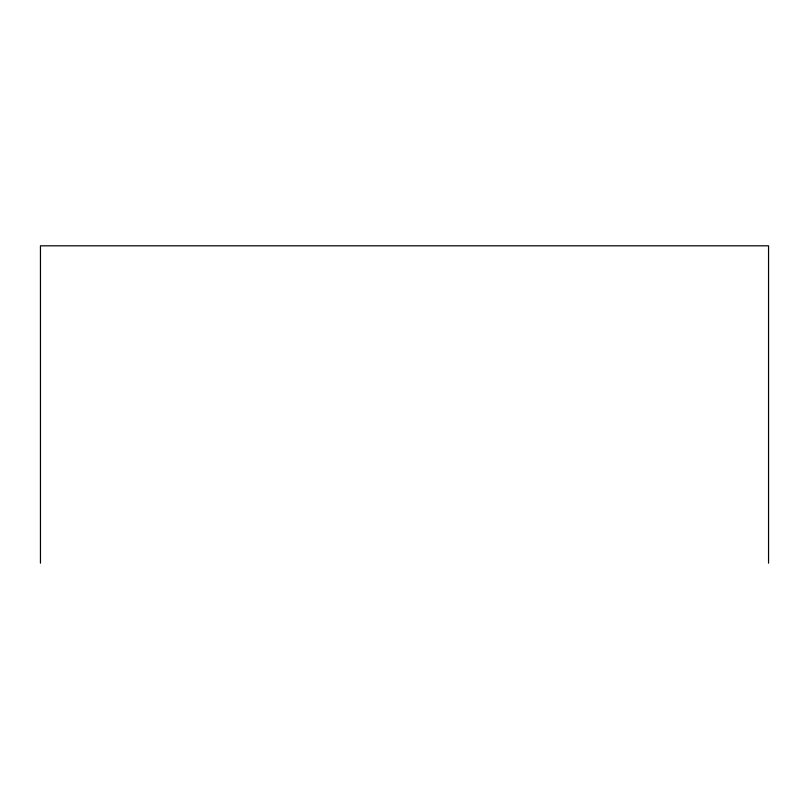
<?xml version="1.0" encoding="UTF-8"?>
<svg xmlns="http://www.w3.org/2000/svg" width="809" height="809" viewBox="0 0 809 809"><rect width="100%" height="100%" fill="white"/><g stroke="black" fill="none" stroke-linecap="round" stroke-linejoin="round"><path stroke-width="1.21" d="M768.55 563.185L768.55 245.815L40.45 245.815L40.45 563.185"/></g></svg>
